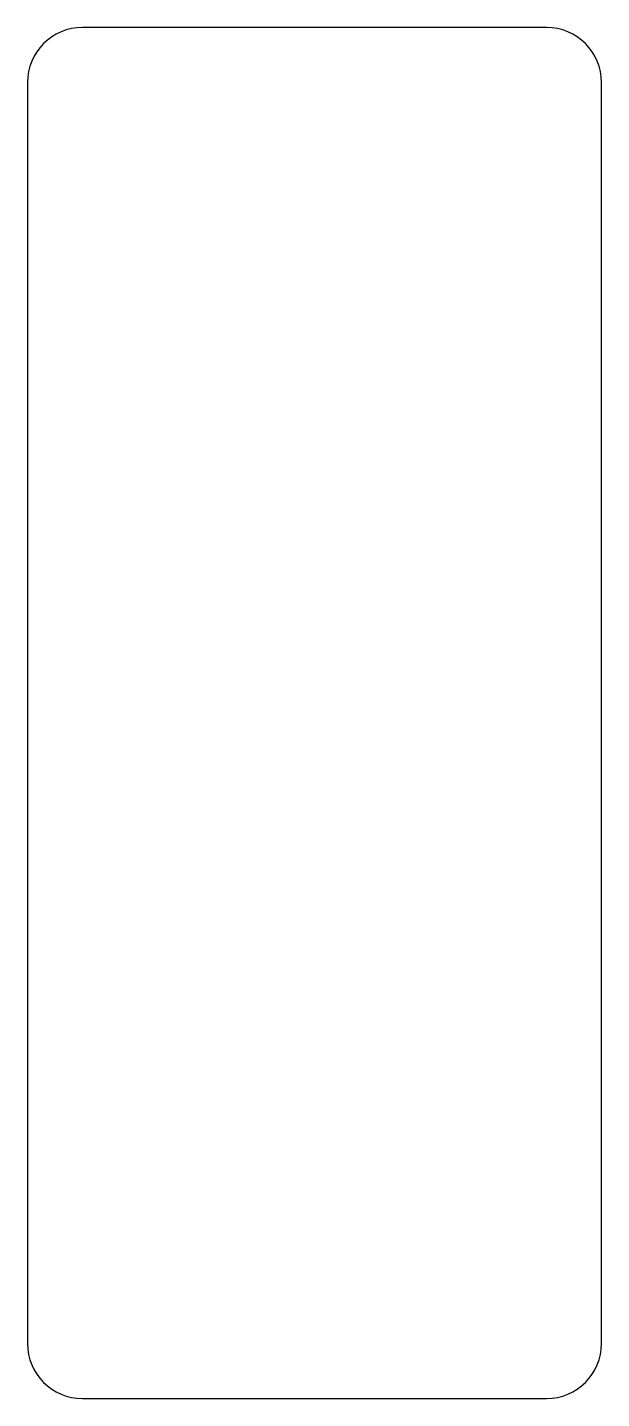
# Model space of a CAD drawing. Header units: millimetres. Extents: x 0 to 20.8, y 0 to 49.8.
import ezdxf

# ---------------------------------------------------------------- set-up
doc = ezdxf.new("R2010")
doc.units = ezdxf.units.MM
doc.layers.add('Sketch', color=7, linetype='CONTINUOUS')

msp = doc.modelspace()

# ---------------------------------------------------------------- linework, layer by layer
at = {"layer": 'Sketch'}
for p, q in [((18.828, 49.784), (2, 49.784)), ((0, 47.784), (0, 2)), ((20.828, 2), (20.828, 47.784)), ((2, 0), (18.828, 0))]:
    msp.add_line(p, q, dxfattribs=at)
for centre, start, end in [((2, 47.784), 90, 180), ((18.828, 47.784), 0, 90), ((2, 2), -180, -90), ((18.828, 2), -90, 0)]:
    msp.add_arc(centre, 2, start, end, dxfattribs=at)

doc.saveas('drawing.dxf')
